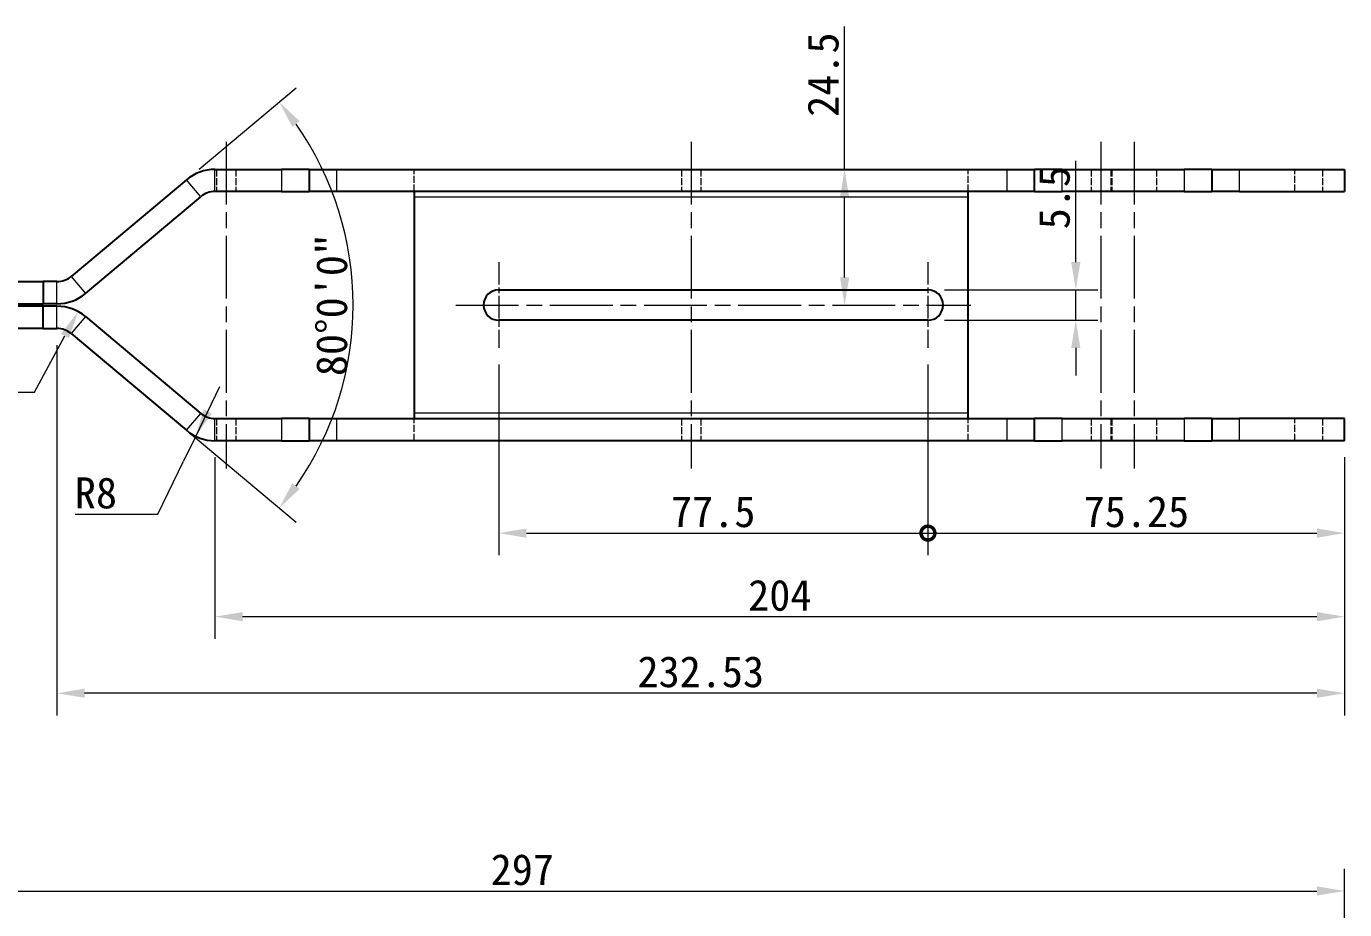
# Model space of a CAD drawing. Header units: millimetres. Extents: x 12 to 829, y 11 to 583.
# Drawn here: x 318.9 to 557, y 233.9 to 393.5 of the extents above; entities that cross this region are included whole.
import ezdxf

# ---------------------------------------------------------------- set-up
doc = ezdxf.new("R2010")
doc.units = ezdxf.units.MM
doc.header["$LTSCALE"] = 2
doc.linetypes.add('CHAIN', pattern=[0.3543, 0.2362, -0.0295, 0.0591, -0.0295])
doc.linetypes.add('DASHED', pattern=[0.2067, 0.1654, -0.0413])
for name, color, linetype, lineweight, true_color in [('中心标记 (ISO)', 1, 'CHAIN', 18, 0xff0000), ('中心线 (ISO)', 1, 'CHAIN', 18, 0xff0000), ('尺寸 (ISO)', 7, 'Continuous', 18, 0x008000), ('隐藏 (ISO)', 5, 'DASHED', 18, 0x0000ff)]:
    doc.layers.add(name, color=color, linetype=linetype, lineweight=lineweight, true_color=true_color)
doc.layers.add('可见 (ISO)', color=7, linetype='Continuous', lineweight=25)
doc.layers.add('可见窄的 (ISO)', color=7, linetype='Continuous', lineweight=18)
doc.styles.add('最新国标', font='simfang.ttf')
doc.dimstyles.new('默认 (GB)', dxfattribs={"dimscale": 2, "dimtxt": 2.8, "dimasz": 2.5, "dimexe": 2, "dimexo": 1.5, "dimgap": 0.5, "dimtad": 1, "dimtoh": 1, "dimdsep": 46, "dimtxsty": '最新国标', "dimcen": 0.09, "dimdle": 10, "dimclrd": 256, "dimclre": 256, "dimclrt": 256, "dimaunit": 1, "dimadec": 3, "dimazin": 2, "dimtfac": 0.535714, "dimtmove": 0, "dimatfit": 3, "dimfxl": 0, "dimtolj": 1, "dimtzin": 0, "dimlwd": -1, "dimlwe": -1, "dimarcsym": 0})

# ---------------------------------------------------------------- blocks, each defined once
blk = doc.blocks.new('_DotSmall')
at = {"color": 0, "linetype": 'ByBlock', "const_width": 0.5}
blk.add_lwpolyline([(-0.0625, 0, 1), (0.0625, 0, 1)], format="xyb", close=True, dxfattribs=at)
blk = doc.blocks.new('*D61')
at = {"layer": 'Defpoints', "color": 0, "transparency": 16777216}
for p in [(556.97, 237.27), (556.97, 199.91), (259.97, 177.91)]:
    blk.add_point(p, dxfattribs=at)
at = {"layer": '尺寸 (ISO)', "color": 116, "true_color": 0x00803f, "transparency": 16777216}
for p, q in [((259.97, 180.91), (259.97, 241.27)), ((556.97, 202.91), (556.97, 241.27)), ((259.97, 237.27), (551.97, 237.27))]:
    blk.add_line(p, q, dxfattribs=at)
blk.add_solid([(551.97, 238.11), (551.97, 236.44), (556.97, 237.27)], dxfattribs=at)
at = {"layer": '尺寸 (ISO)', "color": 116, "true_color": 0x00803f, "transparency": 16777216, "xscale": 5, "yscale": 5, "zscale": 5, "rotation": 180}
blk.add_blockref('_DotSmall', (259.97, 237.27), dxfattribs=at)
at = {"layer": '尺寸 (ISO)', "transparency": 16777216, "insert": (408.47, 241.1), "char_height": 5.6, "attachment_point": 5, "style": '最新国标'}
blk.add_mtext('\\A1;297', dxfattribs=at)
blk = doc.blocks.new('*D63')
at = {"layer": 'Defpoints', "color": 0, "transparency": 16777216}
for p in [(404.22, 335.36), (481.72, 335.36), (481.72, 301.92)]:
    blk.add_point(p, dxfattribs=at)
at = {"layer": '尺寸 (ISO)', "color": 116, "true_color": 0x00803f, "transparency": 16777216}
for p, q in [((404.22, 332.36), (404.22, 297.92)), ((481.72, 332.36), (481.72, 297.92)), ((409.22, 301.92), (481.72, 301.92))]:
    blk.add_line(p, q, dxfattribs=at)
blk.add_solid([(409.22, 302.75), (409.22, 301.08), (404.22, 301.92)], dxfattribs=at)
at = {"layer": '尺寸 (ISO)', "color": 116, "true_color": 0x00803f, "transparency": 16777216, "xscale": 5, "yscale": 5, "zscale": 5}
blk.add_blockref('_DotSmall', (481.72, 301.92), dxfattribs=at)
at = {"layer": '尺寸 (ISO)', "transparency": 16777216, "insert": (442.95, 305.76), "char_height": 5.6, "attachment_point": 5, "style": '最新国标'}
blk.add_mtext('\\A1;77.5', dxfattribs=at)
blk = doc.blocks.new('*D64')
at = {"layer": 'Defpoints', "color": 0, "transparency": 16777216}
for p in [(481.72, 335.36), (556.97, 318.61), (556.97, 301.92)]:
    blk.add_point(p, dxfattribs=at)
at = {"layer": '尺寸 (ISO)', "color": 116, "true_color": 0x00803f, "transparency": 16777216}
for p, q in [((481.72, 332.36), (481.72, 297.92)), ((556.97, 315.61), (556.97, 297.92)), ((481.72, 301.92), (551.97, 301.92))]:
    blk.add_line(p, q, dxfattribs=at)
blk.add_solid([(551.97, 302.75), (551.97, 301.08), (556.97, 301.92)], dxfattribs=at)
at = {"layer": '尺寸 (ISO)', "color": 116, "true_color": 0x00803f, "transparency": 16777216, "xscale": 5, "yscale": 5, "zscale": 5, "rotation": 180}
blk.add_blockref('_DotSmall', (481.72, 301.92), dxfattribs=at)
at = {"layer": '尺寸 (ISO)', "transparency": 16777216, "insert": (519.36, 305.76), "char_height": 5.6, "attachment_point": 5, "style": '最新国标'}
blk.add_mtext('\\A1;75.25', dxfattribs=at)
blk = doc.blocks.new('*D65')
at = {"layer": 'Defpoints', "color": 0, "transparency": 16777216}
for p in [(481.72, 345.86), (481.72, 340.36), (508.42, 340.36)]:
    blk.add_point(p, dxfattribs=at)
at = {"layer": '尺寸 (ISO)', "color": 116, "true_color": 0x00803f, "transparency": 16777216}
for p, q in [((508.42, 350.86), (508.42, 369.16)), ((484.72, 345.86), (512.42, 345.86)), ((508.42, 340.36), (508.42, 345.86)), ((484.72, 340.36), (512.42, 340.36)), ((508.42, 335.36), (508.42, 330.36))]:
    blk.add_line(p, q, dxfattribs=at)
for points in [[(507.59, 350.86), (509.25, 350.86), (508.42, 345.86)], [(507.59, 335.36), (509.25, 335.36), (508.42, 340.36)]]:
    blk.add_solid(points, dxfattribs=at)
at = {"layer": '尺寸 (ISO)', "transparency": 16777216, "insert": (504.57, 362.51), "char_height": 5.6, "attachment_point": 5, "rotation": 90, "style": '最新国标'}
blk.add_mtext('\\A1;5.5', dxfattribs=at)
blk = doc.blocks.new('*D66')
at = {"layer": 'Defpoints', "color": 0, "transparency": 16777216}
for p in [(466.67, 367.61), (466.67, 343.11), (466.67, 343.11)]:
    blk.add_point(p, dxfattribs=at)
at = {"layer": '尺寸 (ISO)', "color": 116, "true_color": 0x00803f, "transparency": 16777216}
for p, q in [((466.67, 367.61), (466.67, 393.45)), ((466.67, 348.11), (466.67, 362.61))]:
    blk.add_line(p, q, dxfattribs=at)
for points in [[(465.84, 362.61), (467.5, 362.61), (466.67, 367.61)], [(465.84, 348.11), (467.5, 348.11), (466.67, 343.11)]]:
    blk.add_solid(points, dxfattribs=at)
at = {"layer": '尺寸 (ISO)', "transparency": 16777216, "insert": (462.82, 384.73), "char_height": 5.6, "attachment_point": 5, "rotation": 90, "style": '最新国标'}
blk.add_mtext('\\A1;24.5', dxfattribs=at)
blk = doc.blocks.new('*D67')
at = {"layer": 'Defpoints', "color": 0, "transparency": 16777216}
for p in [(352.97, 318.61), (556.97, 318.61), (352.97, 286.82)]:
    blk.add_point(p, dxfattribs=at)
at = {"layer": '尺寸 (ISO)', "color": 116, "true_color": 0x00803f, "transparency": 16777216}
for p, q in [((352.97, 315.61), (352.97, 282.82)), ((556.97, 315.61), (556.97, 282.82)), ((551.97, 286.82), (357.97, 286.82))]:
    blk.add_line(p, q, dxfattribs=at)
for points in [[(357.97, 287.66), (357.97, 285.99), (352.97, 286.82)], [(551.97, 287.66), (551.97, 285.99), (556.97, 286.82)]]:
    blk.add_solid(points, dxfattribs=at)
at = {"layer": '尺寸 (ISO)', "transparency": 16777216, "insert": (454.97, 290.65), "char_height": 5.6, "attachment_point": 5, "style": '最新国标'}
blk.add_mtext('\\A1;204', dxfattribs=at)
blk = doc.blocks.new('*D68')
at = {"layer": 'Defpoints', "color": 0, "transparency": 16777216}
for p in [(347.83, 365.74), (320.86, 343.11), (327.01, 337.95), (376.38, 329.96)]:
    blk.add_point(p, dxfattribs=at)
at = {"layer": '尺寸 (ISO)', "color": 116, "true_color": 0x00803f, "transparency": 16777216}
for p, q in [((350.13, 367.67), (367.63, 382.36)), ((329.31, 336.03), (367.63, 303.87))]:
    blk.add_line(p, q, dxfattribs=at)
blk.add_arc((320.86, 343.11), 57.05, 325.0228, 34.9772, dxfattribs=at)
for points in [[(366.95, 375.31), (368.27, 376.33), (364.57, 379.79)], [(368.27, 309.9), (366.95, 310.91), (364.57, 306.44)]]:
    blk.add_solid(points, dxfattribs=at)
at = {"layer": '尺寸 (ISO)', "transparency": 16777216, "insert": (374.08, 343.11), "char_height": 5.6, "attachment_point": 5, "rotation": 90, "style": '最新国标'}
blk.add_mtext('\\A1;80°0\'0"', dxfattribs=at)
blk = doc.blocks.new('*D70')
at = {"layer": 'Defpoints', "color": 0, "transparency": 16777216}
for p in [(324.44, 338.89), (556.97, 318.61), (324.44, 272.99)]:
    blk.add_point(p, dxfattribs=at)
at = {"layer": '尺寸 (ISO)', "color": 116, "true_color": 0x00803f, "transparency": 16777216}
for p, q in [((324.44, 335.89), (324.44, 268.99)), ((556.97, 315.61), (556.97, 268.99)), ((551.97, 272.99), (329.44, 272.99))]:
    blk.add_line(p, q, dxfattribs=at)
for points in [[(329.44, 273.82), (329.44, 272.16), (324.44, 272.99)], [(551.97, 273.82), (551.97, 272.16), (556.97, 272.99)]]:
    blk.add_solid(points, dxfattribs=at)
at = {"layer": '尺寸 (ISO)', "transparency": 16777216, "insert": (440.7, 276.84), "char_height": 5.6, "attachment_point": 5, "style": '最新国标'}
blk.add_mtext('\\A1;232.53', dxfattribs=at)
blk = doc.blocks.new('*D72')
at = {"layer": 'Defpoints', "color": 0, "transparency": 16777216}
for p in [(328.26, 341.92), (324.44, 334.89)]:
    blk.add_point(p, dxfattribs=at)
at = {"layer": '尺寸 (ISO)', "color": 116, "true_color": 0x00803f, "transparency": 16777216}
for p, q in [((320.37, 327.39), (325.87, 337.53)), ((305.45, 327.39), (320.37, 327.39))]:
    blk.add_line(p, q, dxfattribs=at)
blk.add_solid([(325.14, 337.92), (326.6, 337.13), (328.26, 341.92)], dxfattribs=at)
at = {"layer": '尺寸 (ISO)', "transparency": 16777216, "insert": (309.17, 331.23), "char_height": 5.6, "attachment_point": 5, "style": '最新国标'}
blk.add_mtext('\\A1;R8', dxfattribs=at)
blk = doc.blocks.new('*D73')
at = {"layer": 'Defpoints', "color": 0, "transparency": 16777216}
for p in [(352.97, 326.61), (349.49, 319.41)]:
    blk.add_point(p, dxfattribs=at)
at = {"layer": '尺寸 (ISO)', "color": 116, "true_color": 0x00803f, "transparency": 16777216}
for p, q in [((352.97, 326.61), (349.49, 319.41)), ((351.66, 323.91), (353.84, 328.41)), ((349.49, 319.41), (347.31, 314.91)), ((342.67, 305.31), (347.31, 314.91)), ((327.75, 305.31), (342.67, 305.31))]:
    blk.add_line(p, q, dxfattribs=at)
blk.add_solid([(350.91, 324.27), (352.41, 323.55), (349.49, 319.41)], dxfattribs=at)
at = {"layer": '尺寸 (ISO)', "transparency": 16777216, "insert": (331.48, 309.14), "char_height": 5.6, "attachment_point": 5, "style": '最新国标'}
blk.add_mtext('\\A1;R8', dxfattribs=at)

msp = doc.modelspace()

# ---------------------------------------------------------------- linework, layer by layer
at = {"layer": '中心标记 (ISO)', "ltscale": 8.611757}
for p, q in [((404.2197, 350.8632), (404.2197, 335.3632)), ((481.7197, 350.8632), (481.7197, 335.3632))]:
    msp.add_line(p, q, dxfattribs=at)
at = {"layer": '中心线 (ISO)', "ltscale": 23.990969}
for p, q in [((354.9697, 372.6132), (354.9697, 313.6132)), ((438.9697, 372.6132), (438.9697, 313.6132)), ((512.9697, 372.6132), (512.9697, 313.6132)), ((518.9697, 372.6132), (518.9697, 313.6132)), ((396.4697, 343.1132), (489.4697, 343.1132))]:
    msp.add_line(p, q, dxfattribs=at)
at = {"layer": '可见 (ISO)'}
for p, q in [((352.9697, 367.6132), (364.9697, 367.6132)), ((369.9697, 367.6132), (364.9697, 367.6132)), ((369.9697, 367.6132), (374.9697, 367.6132)), ((369.9697, 367.6132), (369.9697, 363.6132)), ((374.9697, 367.6132), (495.9697, 367.6132)), ((495.9697, 367.6132), (500.9697, 367.6132)), ((505.9697, 367.6132), (500.9697, 367.6132)), ((500.9697, 363.6132), (500.9697, 367.6132)), ((505.9697, 367.6132), (527.9697, 367.6132)), ((532.9697, 367.6132), (527.9697, 367.6132)), ((532.9697, 367.6132), (537.9697, 367.6132)), ((532.9697, 367.6132), (532.9697, 363.6132)), ((537.9697, 367.6132), (556.9697, 367.6132)), ((556.9697, 367.6132), (556.9697, 363.6132)), ((347.8274, 365.7415), (327.009, 348.2728)), ((329.5801, 345.2086), (350.3985, 362.6773)), ((364.9697, 363.6132), (352.9697, 363.6132)), ((364.9697, 363.6132), (369.9697, 363.6132)), ((374.9697, 363.6132), (369.9697, 363.6132)), ((495.9697, 363.6132), (374.9697, 363.6132)), ((388.9697, 363.6132), (388.9697, 362.6132)), ((388.9697, 362.6132), (388.9697, 323.6132)), ((488.9697, 362.6132), (488.9697, 363.6132)), ((488.9697, 323.6132), (488.9697, 362.6132)), ((500.9697, 363.6132), (495.9697, 363.6132)), ((500.9697, 363.6132), (505.9697, 363.6132)), ((527.9697, 363.6132), (505.9697, 363.6132)), ((527.9697, 363.6132), (532.9697, 363.6132)), ((537.9697, 363.6132), (532.9697, 363.6132)), ((537.9697, 363.6132), (556.9697, 363.6132)), ((259.9697, 347.337), (321.9697, 347.337)), ((324.4378, 347.337), (321.9697, 347.337)), ((321.9697, 347.337), (321.9697, 343.337)), ((404.2197, 345.8632), (481.7197, 345.8632)), ((259.9697, 343.337), (321.9697, 343.337)), ((321.9697, 342.8893), (260.4697, 342.8893)), ((324.4378, 343.337), (321.9697, 343.337)), ((324.4378, 342.8893), (321.9697, 342.8893)), ((321.9697, 338.8893), (321.9697, 342.8893)), ((329.5801, 341.0177), (350.3985, 323.549)), ((321.9697, 338.8893), (260.4697, 338.8893)), ((321.9697, 338.8893), (324.4378, 338.8893)), ((481.7197, 340.3632), (404.2197, 340.3632)), ((327.009, 337.9535), (347.8274, 320.4848)), ((352.9697, 322.6132), (364.9697, 322.6132)), ((369.9697, 322.6132), (364.9697, 322.6132)), ((369.9697, 322.6132), (374.9697, 322.6132)), ((369.9697, 322.6132), (369.9697, 318.6132)), ((374.9697, 322.6132), (495.9697, 322.6132)), ((388.9697, 323.6132), (388.9697, 322.6132)), ((488.9697, 322.6132), (488.9697, 323.6132)), ((495.9697, 322.6132), (500.9697, 322.6132)), ((505.9697, 322.6132), (500.9697, 322.6132)), ((500.9697, 318.6132), (500.9697, 322.6132)), ((505.9697, 322.6132), (527.9697, 322.6132)), ((532.9697, 322.6132), (527.9697, 322.6132)), ((532.9697, 322.6132), (537.9697, 322.6132)), ((532.9697, 322.6132), (532.9697, 318.6132)), ((556.9697, 322.6132), (537.9697, 322.6132)), ((556.9697, 318.6132), (556.9697, 322.6132)), ((364.9697, 318.6132), (352.9697, 318.6132)), ((364.9697, 318.6132), (369.9697, 318.6132)), ((374.9697, 318.6132), (369.9697, 318.6132)), ((495.9697, 318.6132), (374.9697, 318.6132)), ((500.9697, 318.6132), (495.9697, 318.6132)), ((500.9697, 318.6132), (505.9697, 318.6132)), ((527.9697, 318.6132), (505.9697, 318.6132)), ((527.9697, 318.6132), (532.9697, 318.6132)), ((537.9697, 318.6132), (532.9697, 318.6132)), ((556.9697, 318.6132), (537.9697, 318.6132))]:
    msp.add_line(p, q, dxfattribs=at)
for centre, radius, start, end in [((352.9697, 359.6132), 8, 90, 130), ((352.9697, 359.6132), 4, 90, 130), ((324.4378, 351.337), 4, 270, 310), ((324.4378, 351.337), 8, 270, 310), ((404.2197, 343.1132), 2.75, 90, 270), ((481.7197, 343.1132), 2.75, 270, 90), ((324.4378, 334.8893), 8, 50, 90), ((324.4378, 334.8893), 4, 50, 90), ((352.9697, 326.6132), 4, 230, 270), ((352.9697, 326.6132), 8, 230, 270)]:
    msp.add_arc(centre, radius, start, end, dxfattribs=at)
at = {"layer": '可见窄的 (ISO)'}
for p, q in [((352.9697, 363.6132), (352.9697, 367.6132)), ((364.9697, 367.6132), (364.9697, 363.6132)), ((374.9697, 363.6132), (374.9697, 367.6132)), ((495.9697, 367.6132), (495.9697, 363.6132)), ((505.9697, 363.6132), (505.9697, 367.6132)), ((527.9697, 367.6132), (527.9697, 363.6132)), ((537.9697, 363.6132), (537.9697, 367.6132)), ((350.3985, 362.6773), (347.8274, 365.7415)), ((488.9697, 362.6132), (388.9697, 362.6132)), ((327.009, 348.2728), (329.5801, 345.2086)), ((324.4378, 343.337), (324.4378, 347.337)), ((324.4378, 338.8893), (324.4378, 342.8893)), ((329.5801, 341.0177), (327.009, 337.9535)), ((347.8274, 320.4848), (350.3985, 323.549)), ((352.9697, 318.6132), (352.9697, 322.6132)), ((364.9697, 322.6132), (364.9697, 318.6132)), ((374.9697, 318.6132), (374.9697, 322.6132)), ((488.9697, 323.6132), (388.9697, 323.6132)), ((495.9697, 322.6132), (495.9697, 318.6132)), ((505.9697, 318.6132), (505.9697, 322.6132)), ((527.9697, 322.6132), (527.9697, 318.6132)), ((537.9697, 318.6132), (537.9697, 322.6132))]:
    msp.add_line(p, q, dxfattribs=at)
at = {"layer": '隐藏 (ISO)', "ltscale": 3.809293}
for p, q in [((353.2197, 367.6132), (353.2197, 363.6132)), ((356.7197, 367.6132), (356.7197, 363.6132)), ((388.9697, 363.6132), (388.9697, 367.6132)), ((437.2197, 367.6132), (437.2197, 363.6132)), ((440.7197, 367.6132), (440.7197, 363.6132)), ((488.9697, 363.6132), (488.9697, 367.6132)), ((511.2197, 367.6132), (511.2197, 363.6132)), ((514.7197, 367.6132), (514.7197, 363.6132)), ((514.9197, 367.6132), (514.9197, 363.6132)), ((523.0197, 367.6132), (523.0197, 363.6132)), ((547.9697, 363.6132), (547.9697, 367.6132)), ((552.9697, 367.6132), (552.9697, 363.6132)), ((353.2197, 322.6132), (353.2197, 318.6132)), ((356.7197, 322.6132), (356.7197, 318.6132)), ((388.9697, 318.6132), (388.9697, 322.6132)), ((437.2197, 322.6132), (437.2197, 318.6132)), ((440.7197, 322.6132), (440.7197, 318.6132)), ((488.9697, 318.6132), (488.9697, 322.6132)), ((511.2197, 322.6132), (511.2197, 318.6132)), ((514.7197, 322.6132), (514.7197, 318.6132)), ((514.9197, 322.6132), (514.9197, 318.6132)), ((523.0197, 322.6132), (523.0197, 318.6132)), ((547.9697, 318.6132), (547.9697, 322.6132)), ((552.9697, 322.6132), (552.9697, 318.6132))]:
    msp.add_line(p, q, dxfattribs=at)

# ---------------------------------------------------------------- dimensions: what is measured, and where the dimension line sits
at = {"layer": '尺寸 (ISO)', "color": 116, "true_color": 0x00803f}
for base, p1, p2, angle, override, picture, middle in [((466.6714, 343.1132), (466.6714, 367.6132), (466.6714, 343.1132), 270, {"dimgap": 0.5, "dimtoh": 0, "dimdec": 2, "dimse1": 1, "dimse2": 1, "dimtol": 0, "dimlim": 0, "dimtp": 0, "dimtm": 0, "dimtdec": 2, "dimtofl": 0, "dimatfit": 2}, '*D66', (466.6714, 384.7264)), ((508.4206, 340.3632), (481.7197, 345.8632), (481.7197, 340.3632), 270, {"dimgap": 0.5, "dimtoh": 0, "dimdec": 2, "dimtol": 0, "dimlim": 0, "dimtp": 0, "dimtm": 0, "dimtdec": 2, "dimtofl": 1, "dimatfit": 1}, '*D65', (508.4206, 362.5112)), ((324.4378, 272.9893), (556.9697, 318.6132), (324.4378, 338.8893), 180, {"dimgap": 0.5, "dimtoh": 0, "dimdec": 2, "dimtol": 0, "dimlim": 0, "dimtp": 0, "dimtm": 0, "dimtdec": 2, "dimtofl": 0, "dimatfit": 1}, '*D70', (440.7037, 272.9893)), ((481.7197, 301.9155), (404.2197, 335.3632), (481.7197, 335.3632), 180, {"dimgap": 0.5, "dimtoh": 0, "dimdec": 2, "dimblk2": 'DotSmall', "dimsah": 1, "dimdle": 0, "dimtol": 0, "dimlim": 0, "dimtp": 0, "dimtm": 0, "dimtdec": 2, "dimtofl": 0, "dimatfit": 1}, '*D63', (442.9497, 301.9155)), ((556.9697, 301.9155), (481.7197, 335.3632), (556.9697, 318.6132), 180, {"dimgap": 0.5, "dimtoh": 0, "dimdec": 2, "dimblk1": 'DotSmall', "dimsah": 1, "dimdle": 0, "dimtol": 0, "dimlim": 0, "dimtp": 0, "dimtm": 0, "dimtdec": 2, "dimtofl": 0, "dimatfit": 1}, '*D64', (519.3647, 301.9155)), ((352.9697, 286.8229), (556.9697, 318.6132), (352.9697, 318.6132), 180, {"dimgap": 0.5, "dimtoh": 0, "dimdec": 2, "dimtol": 0, "dimlim": 0, "dimtp": 0, "dimtm": 0, "dimtdec": 2, "dimtofl": 0, "dimatfit": 1}, '*D67', (454.9697, 286.8229)), ((556.9697, 237.2724), (259.9697, 177.9114), (556.9697, 199.9114), 180, {"dimgap": 0.5, "dimtoh": 0, "dimdec": 2, "dimblk1": 'DotSmall', "dimsah": 1, "dimdle": 0, "dimtol": 0, "dimlim": 0, "dimtp": 0, "dimtm": 0, "dimtdec": 2, "dimtofl": 0, "dimatfit": 1}, '*D61', (408.4697, 237.2724))]:
    dim = msp.add_linear_dim(base=base, p1=p1, p2=p2, angle=angle, dimstyle='默认 (GB)', override=override, dxfattribs=at)
    dim.commit()
    dim.dimension.update_dxf_attribs({"geometry": picture, "text_midpoint": middle, "dimtype": 160})
dim = msp.add_angular_dim_3p(base=(376.3758, 329.9557), center=(320.8599, 343.1132), p1=(327.009, 337.9535), p2=(347.8274, 365.7415), dimstyle='默认 (GB)', override={"dimgap": 0.5, "dimtoh": 0, "dimtol": 0, "dimlim": 0, "dimtp": 0, "dimtm": 0, "dimtdec": 2}, dxfattribs=at)
dim.commit()
dim.dimension.update_dxf_attribs({"geometry": '*D68', "text_midpoint": (377.9137, 343.1132), "dimtype": 165})
for center, mpoint, picture, middle in [((324.4378, 334.8893), (328.2571, 341.9188), '*D72', (309.1734, 327.3938)), ((352.9697, 326.6132), (349.4882, 319.4104), '*D73', (331.4798, 305.3074))]:
    dim = msp.add_radius_dim(center=center, mpoint=mpoint, dimstyle='默认 (GB)', override={"dimgap": 0.5, "dimtih": 1, "dimdec": 2, "dimlfac": 1, "dimcen": 0, "dimtol": 0, "dimlim": 0, "dimtp": 0, "dimtm": 0, "dimtdec": 2}, dxfattribs=at)
    dim.commit()
    dim.dimension.update_dxf_attribs({"geometry": picture, "text_midpoint": middle, "dimtype": 164})

doc.saveas('drawing.dxf')
